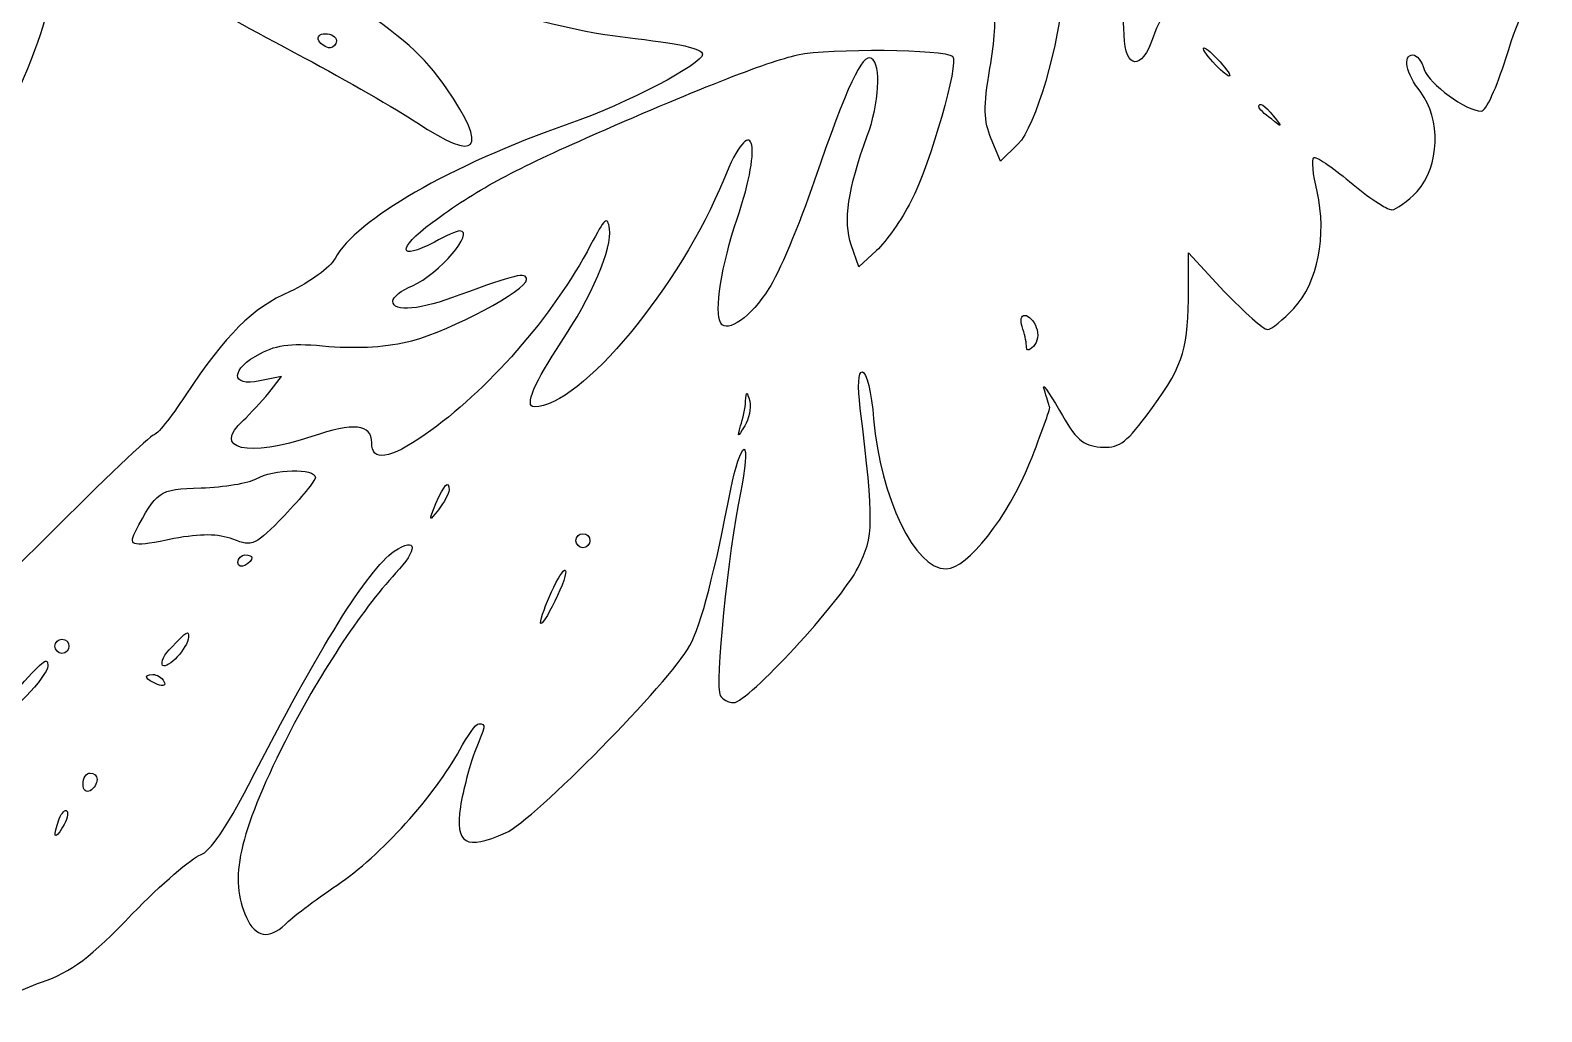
# Model space of a CAD drawing. Extents: x 5 to 315, y 92 to 398.
# Drawn here: x 210.7 to 271.3, y 101.8 to 141.2 of the extents above; entities that cross this region are included whole.
import ezdxf

# ---------------------------------------------------------------- set-up
doc = ezdxf.new("R2010")
doc.units = 0
doc.layers.get('0').update_dxf_attribs({"linetype": 'CONTINUOUS'})

msp = doc.modelspace()

# ---------------------------------------------------------------- linework, layer by layer
at = {"color": 7}
for points in [[(222.955556, 140.758333), (222.955556, 140.758333)], [(247.65, 140.137444), (247.65, 140.137444)], [(258.374444, 139.911667), (258.374444, 139.911667)], [(260.519333, 137.738556), (260.519333, 137.738556)], [(250.274667, 136.609667), (249.569111, 135.932333), (249.202222, 136.835444)], [(244.602, 132.348111), (243.896444, 131.699), (243.586, 132.573889)], [(251.008444, 129.271889), (251.008444, 129.271889)], [(220.246222, 126.647222), (220.754222, 127.296333), (219.879333, 127.127)], [(239.324444, 125.320778), (239.324444, 125.320778)], [(222.108889, 123.260556), (222.108889, 123.260556)], [(227.471111, 122.752556), (227.471111, 122.752556)], [(233.115556, 120.720556), (233.115556, 120.720556)], [(219.568889, 120.043222), (219.568889, 120.043222)], [(231.704444, 118.293444), (231.704444, 118.293444)], [(212.231111, 116.487222), (212.231111, 116.487222)], [(217.028889, 116.854111), (217.028889, 116.854111)], [(211.384444, 115.697), (211.384444, 115.697)], [(216.041111, 115.076111), (216.041111, 115.076111)], [(213.36, 111.153222), (213.36, 111.153222)], [(211.977111, 109.234111), (211.977111, 109.234111)]]:
    msp.add_lwpolyline(points, dxfattribs=at)
at = {"color": 1}
msp.add_lwpolyline([(257.104444, 130.372556), (257.104444, 132.263444), (258.543778, 130.711222)], dxfattribs=at)
at = {"color": 7}
for points in [[(213.783333, 145.443222), (215.843556, 143.354778), (217.254667, 142.395222), (221.657333, 140.081)], [(221.939556, 145.838333), (225.044, 143.439444), (230.236889, 141.407444), (234.526667, 140.899444)], [(254.536222, 140.984111), (254.508, 142.451667), (253.633111, 145.640778), (253.238, 145.781889)], [(210.227333, 138.811), (211.271556, 141.238111), (211.497333, 142.113), (211.582, 143.862778)], [(252.137333, 143.016111), (251.911556, 140.504333), (250.980222, 137.343444), (250.274667, 136.609667)], [(227.358222, 138.867444), (226.455111, 140.165667), (225.608444, 140.927667), (223.378889, 142.395222)], [(249.145778, 139.657667), (249.343333, 140.701889), (249.399778, 141.774333), (249.315111, 142.000111)], [(256.201333, 141.774333), (256.116667, 141.830778), (255.862667, 141.435667), (255.693333, 140.899444)], [(222.25, 140.758333), (222.165333, 140.927667), (222.278222, 141.040556), (222.504, 141.040556)], [(222.701556, 140.476111), (222.532222, 140.476111), (222.334667, 140.617222), (222.25, 140.758333)], [(222.504, 141.040556), (222.758, 141.040556), (222.955556, 140.927667), (222.955556, 140.758333)], [(222.955556, 140.758333), (222.955556, 140.617222), (222.842667, 140.476111), (222.701556, 140.476111)], [(234.526667, 140.899444), (236.756222, 140.645444), (237.631111, 140.447889), (237.631111, 140.222111)], [(255.693333, 140.899444), (255.241778, 139.544778), (254.564444, 139.601222), (254.536222, 140.984111)], [(221.657333, 140.081), (223.350667, 139.177889), (225.354444, 138.020778), (226.172889, 137.484556)], [(237.631111, 140.222111), (237.631111, 139.827), (234.611333, 138.246556), (232.268889, 137.428111)], [(232.974444, 136.863667), (237.179556, 138.726333), (240.255778, 139.939889), (241.441111, 140.193889)], [(241.441111, 140.193889), (242.711111, 140.476111), (247.367778, 140.419667), (247.65, 140.137444)], [(244.404444, 140.052778), (244.037556, 140.278556), (243.416667, 138.952111), (242.118444, 135.170333)], [(244.235111, 136.948333), (244.714889, 138.246556), (244.799556, 139.798778), (244.404444, 140.052778)], [(247.65, 140.137444), (247.932222, 139.883444), (246.775111, 135.875889), (245.984889, 134.323667)], [(258.092222, 139.911667), (257.81, 140.222111), (257.640667, 140.476111), (257.725333, 140.476111)], [(257.725333, 140.476111), (257.81, 140.476111), (258.092222, 140.222111), (258.374444, 139.911667)], [(249.202222, 136.835444), (248.891778, 137.541), (248.891778, 138.105444), (249.145778, 139.657667)], [(258.741333, 139.347222), (258.656667, 139.347222), (258.374444, 139.601222), (258.092222, 139.911667)], [(258.374444, 139.911667), (258.656667, 139.601222), (258.826, 139.347222), (258.741333, 139.347222)], [(226.172889, 137.484556), (228.628222, 135.847667), (229.079778, 136.355667), (227.358222, 138.867444)], [(259.926667, 138.105444), (259.926667, 138.331222), (260.152444, 138.190111), (260.519333, 137.738556)], [(239.014, 133.618111), (240.086444, 136.750778), (239.634889, 138.049), (238.477778, 135.198556)], [(260.434667, 137.625667), (260.152444, 137.823222), (259.926667, 138.049), (259.926667, 138.105444)], [(260.519333, 137.738556), (260.886222, 137.287), (260.858, 137.258778), (260.434667, 137.625667)], [(232.268889, 137.428111), (227.499333, 135.763), (223.745778, 133.589889), (222.899111, 132.037667)], [(243.586, 132.573889), (243.275556, 133.533444), (243.444889, 134.803444), (244.235111, 136.948333)], [(226.793778, 133.477), (228.6, 134.803444), (229.898222, 135.509), (232.974444, 136.863667)], [(238.477778, 135.198556), (236.756222, 130.937), (232.720444, 126.082778), (230.886, 126.082778)], [(242.118444, 135.170333), (241.497556, 133.364111), (240.679111, 131.388556), (240.284, 130.824111)], [(245.984889, 134.323667), (245.618, 133.589889), (244.997111, 132.715), (244.602, 132.348111)], [(226.878444, 132.686778), (225.410889, 131.924778), (225.354444, 132.404556), (226.793778, 133.477)], [(233.905778, 133.223), (233.821111, 133.759222), (233.708222, 133.646333), (233.143778, 132.573889)], [(238.364889, 129.441222), (238.082667, 129.864556), (238.393111, 131.783667), (239.014, 133.618111)], [(226.003556, 130.937), (227.076, 131.416778), (228.543556, 133.138333), (227.894444, 133.138333)], [(227.894444, 133.138333), (227.781556, 133.138333), (227.33, 132.940778), (226.878444, 132.686778)], [(231.958444, 128.679222), (233.172, 130.457222), (234.018667, 132.461), (233.905778, 133.223)], [(233.143778, 132.573889), (231.648, 129.723444), (228.966889, 126.675444), (226.511556, 124.982111)], [(222.899111, 132.037667), (222.701556, 131.670778), (221.883111, 131.078111), (221.092889, 130.711222)], [(230.575556, 131.191), (230.575556, 131.501444), (230.124, 131.388556), (227.894444, 130.570111)], [(225.213333, 130.316111), (225.213333, 130.485444), (225.552, 130.767667), (226.003556, 130.937)], [(225.975333, 128.735667), (227.584, 129.159), (230.575556, 130.767667), (230.575556, 131.191)], [(221.092889, 130.711222), (219.568889, 130.033889), (218.552889, 129.017889), (216.887778, 126.534333)], [(227.894444, 130.570111), (226.342222, 129.977444), (225.213333, 129.864556), (225.213333, 130.316111)], [(240.284, 130.824111), (239.578444, 129.695222), (238.618889, 129.017889), (238.364889, 129.441222)], [(250.444, 129.300111), (250.359333, 129.554111), (250.387556, 129.751667), (250.556889, 129.751667)], [(250.556889, 129.751667), (250.698, 129.751667), (250.923778, 129.525889), (251.008444, 129.271889)], [(250.613333, 128.538111), (250.613333, 128.707444), (250.528667, 129.046111), (250.444, 129.300111)], [(251.008444, 129.271889), (251.121333, 129.017889), (251.064889, 128.679222), (250.895556, 128.509889)], [(219.907556, 128.227667), (220.584889, 128.594556), (221.234, 128.651), (222.645111, 128.509889)], [(222.645111, 128.509889), (223.858667, 128.425222), (225.015778, 128.481667), (225.975333, 128.735667)], [(230.886, 126.082778), (230.462667, 126.082778), (230.914222, 127.098778), (231.958444, 128.679222)], [(250.895556, 128.509889), (250.698, 128.312333), (250.613333, 128.312333), (250.613333, 128.538111)], [(219.879333, 127.127), (218.694, 126.873), (218.694, 127.606778), (219.907556, 128.227667)], [(219.230222, 125.546556), (219.484222, 125.800556), (219.935778, 126.280333), (220.246222, 126.647222)], [(239.352667, 126.308556), (239.380889, 126.731889), (239.409111, 126.731889), (239.522, 126.308556)], [(216.887778, 126.534333), (216.323333, 125.659444), (215.758889, 124.953889), (215.617778, 124.953889)], [(239.155111, 125.320778), (239.239778, 125.603), (239.352667, 126.054556), (239.352667, 126.308556)], [(239.522, 126.308556), (239.578444, 126.026333), (239.493778, 125.603), (239.324444, 125.320778)], [(221.967778, 124.897444), (219.427778, 124.022556), (217.903778, 124.389444), (219.230222, 125.546556)], [(224.366667, 124.643444), (224.366667, 125.405444), (223.632889, 125.461889), (221.967778, 124.897444)], [(215.617778, 124.953889), (215.504889, 124.953889), (213.585778, 123.119444), (211.356222, 120.889889)], [(226.511556, 124.982111), (225.072222, 123.966111), (224.366667, 123.881444), (224.366667, 124.643444)], [(239.324444, 125.320778), (239.014, 124.841), (239.014, 124.841), (239.155111, 125.320778)], [(219.738222, 123.204111), (220.415556, 123.599222), (222.108889, 123.627444), (222.108889, 123.260556)], [(217.536889, 122.837222), (218.44, 122.865444), (219.456, 123.034778), (219.738222, 123.204111)], [(222.108889, 123.260556), (222.108889, 123.119444), (221.544444, 122.442111), (220.867111, 121.736556)], [(226.934889, 122.216333), (227.273556, 122.978333), (227.471111, 123.175889), (227.471111, 122.752556)], [(214.884, 121.059222), (215.758889, 122.724333), (215.787111, 122.780778), (217.536889, 122.837222)], [(227.471111, 122.752556), (227.471111, 122.611444), (227.273556, 122.272778), (227.047778, 121.962333)], [(227.047778, 121.962333), (226.652667, 121.454333), (226.652667, 121.482556), (226.934889, 122.216333)], [(220.867111, 121.736556), (219.71, 120.523), (219.597111, 120.466556), (218.806889, 120.777)], [(211.356222, 120.889889), (206.727778, 116.289667), (204.328889, 114.737444), (204.328889, 116.346111)], [(216.436222, 120.805222), (214.799333, 120.466556), (214.601778, 120.494778), (214.884, 121.059222)], [(218.806889, 120.777), (218.186, 121.002778), (217.536889, 121.002778), (216.436222, 120.805222)], [(232.551111, 120.720556), (232.551111, 120.889889), (232.692222, 121.002778), (232.833333, 121.002778)], [(232.833333, 120.438333), (232.692222, 120.438333), (232.551111, 120.579444), (232.551111, 120.720556)], [(232.833333, 121.002778), (233.002667, 121.002778), (233.115556, 120.889889), (233.115556, 120.720556)], [(233.115556, 120.720556), (233.115556, 120.579444), (233.002667, 120.438333), (232.833333, 120.438333)], [(219.004444, 119.845667), (219.004444, 120.015), (219.145556, 120.156111), (219.286667, 120.156111)], [(219.286667, 120.156111), (219.456, 120.156111), (219.568889, 120.099667), (219.568889, 120.043222)], [(219.568889, 120.043222), (219.568889, 119.958556), (219.456, 119.817444), (219.286667, 119.732778)], [(219.286667, 119.732778), (219.145556, 119.648111), (219.004444, 119.704556), (219.004444, 119.845667)], [(231.14, 117.418556), (231.14, 117.813667), (231.986667, 119.676333), (232.127778, 119.535222)], [(232.127778, 119.535222), (232.212444, 119.478778), (232.014889, 118.914333), (231.704444, 118.293444)], [(231.704444, 118.293444), (231.422222, 117.700778), (231.168222, 117.305667), (231.14, 117.418556)], [(216.351556, 116.459), (216.972444, 117.108111), (217.028889, 117.136333), (217.028889, 116.854111)], [(211.666667, 116.487222), (211.666667, 116.656556), (211.807778, 116.769444), (211.948889, 116.769444)], [(211.948889, 116.205), (211.807778, 116.205), (211.666667, 116.346111), (211.666667, 116.487222)], [(211.948889, 116.769444), (212.118222, 116.769444), (212.231111, 116.656556), (212.231111, 116.487222)], [(212.231111, 116.487222), (212.231111, 116.346111), (212.118222, 116.205), (211.948889, 116.205)], [(215.984667, 115.725222), (215.9, 115.838111), (216.041111, 116.176778), (216.351556, 116.459)], [(217.028889, 116.854111), (217.000667, 116.430778), (216.182222, 115.555889), (215.984667, 115.725222)], [(210.283778, 114.906778), (211.243333, 115.979222), (211.384444, 116.063889), (211.384444, 115.697)], [(211.384444, 115.697), (211.384444, 115.301889), (209.719333, 113.552111), (209.521778, 113.749667)], [(215.787111, 114.963222), (215.279111, 115.160778), (215.194444, 115.358333), (215.589556, 115.358333)], [(215.589556, 115.358333), (215.758889, 115.358333), (215.956444, 115.245444), (216.041111, 115.076111)], [(216.041111, 115.076111), (216.125778, 114.906778), (216.012889, 114.878556), (215.787111, 114.963222)], [(212.795556, 110.955667), (212.795556, 111.209667), (212.936667, 111.407222), (213.077778, 111.407222)], [(213.077778, 110.701667), (212.936667, 110.617), (212.795556, 110.729889), (212.795556, 110.955667)], [(213.077778, 111.407222), (213.247111, 111.407222), (213.36, 111.294333), (213.36, 111.153222)], [(213.36, 111.153222), (213.36, 110.983889), (213.247111, 110.786333), (213.077778, 110.701667)], [(211.836, 109.572778), (211.948889, 109.826778), (212.09, 109.967889), (212.146444, 109.883222)], [(212.146444, 109.883222), (212.231111, 109.826778), (212.146444, 109.516333), (211.977111, 109.234111)], [(211.977111, 109.234111), (211.638444, 108.669667), (211.582, 108.839), (211.836, 109.572778)]]:
    msp.add_open_spline(points, degree=3, dxfattribs=at)
at = {"color": 1}
for points in [[(269.832667, 140.052778), (270.481778, 142.084778), (270.538222, 142.169444), (271.272, 142.000111)], [(266.417778, 138.698111), (265.825111, 139.460111), (265.684, 140.193889), (266.107333, 140.193889)], [(266.107333, 140.193889), (266.248444, 140.193889), (266.474222, 139.939889), (266.558889, 139.601222)], [(268.844889, 137.936111), (269.042444, 137.936111), (269.465778, 138.895667), (269.832667, 140.052778)], [(266.558889, 139.601222), (266.756444, 139.036778), (268.252222, 137.936111), (268.844889, 137.936111)], [(266.276667, 134.718778), (267.179778, 135.706556), (267.236222, 137.653889), (266.417778, 138.698111)], [(262.269111, 134.718778), (262.099778, 135.396111), (262.043333, 136.017), (262.128, 136.073444)], [(262.128, 136.073444), (262.184444, 136.158111), (262.861778, 135.706556), (263.567333, 135.113889)], [(261.337778, 130.033889), (262.297333, 131.078111), (262.664222, 132.940778), (262.269111, 134.718778)], [(263.567333, 135.113889), (264.301111, 134.493), (265.063111, 133.985), (265.260667, 133.985)], [(265.260667, 133.985), (265.43, 133.985), (265.909778, 134.323667), (266.276667, 134.718778)], [(255.411111, 125.715889), (256.850444, 127.635), (257.076222, 128.284111), (257.104444, 130.372556)], [(258.543778, 130.711222), (259.362222, 129.864556), (260.124222, 129.187222), (260.265333, 129.187222)], [(260.265333, 129.187222), (260.434667, 129.187222), (260.914444, 129.582333), (261.337778, 130.033889)], [(243.952889, 126.026333), (243.84, 126.929444), (243.868222, 127.493889), (244.037556, 127.493889)], [(244.037556, 127.493889), (244.206889, 127.493889), (244.404444, 126.647222), (244.489111, 125.603)], [(251.318889, 126.788333), (251.206, 127.098778), (251.488222, 126.731889), (251.939778, 125.941667)], [(251.544667, 126.082778), (251.516444, 126.167444), (251.431778, 126.477889), (251.318889, 126.788333)], [(250.754444, 123.853222), (251.206, 125.010333), (251.572889, 125.998111), (251.544667, 126.082778)], [(243.868222, 119.648111), (244.489111, 120.889889), (244.517333, 121.397889), (243.952889, 126.026333)], [(244.489111, 125.603), (244.771333, 122.413889), (246.126, 119.591667), (247.396, 119.591667)], [(251.939778, 125.941667), (252.588889, 124.784556), (252.871111, 124.530556), (253.576667, 124.474111)], [(253.576667, 124.474111), (254.282222, 124.417667), (254.564444, 124.587), (255.411111, 125.715889)], [(238.76, 122.780778), (238.929333, 123.655667), (239.183333, 124.389444), (239.296222, 124.389444)], [(239.296222, 124.389444), (239.409111, 124.389444), (239.352667, 123.599222), (239.155111, 122.639667)], [(247.396, 119.591667), (248.242667, 119.591667), (249.879556, 121.680111), (250.754444, 123.853222)], [(237.123111, 116.515444), (237.574667, 117.362111), (238.139111, 119.507), (238.76, 122.780778)], [(239.155111, 122.639667), (238.647111, 120.269), (238.110889, 114.878556), (238.336667, 114.511667)], [(225.269778, 120.297222), (226.201111, 120.918111), (226.229333, 120.353667), (225.326222, 119.422333)], [(219.427778, 110.927444), (222.334667, 116.543667), (224.169111, 119.507), (225.269778, 120.297222)], [(225.326222, 119.422333), (223.943333, 117.926556), (222.165333, 115.217222), (220.895333, 112.677222)], [(238.872889, 114.229444), (239.437333, 114.229444), (243.162667, 118.265222), (243.868222, 119.648111)], [(229.728889, 109.008333), (230.886, 109.516333), (236.304667, 115.047889), (237.123111, 116.515444)], [(238.336667, 114.511667), (238.421333, 114.370556), (238.675333, 114.229444), (238.872889, 114.229444)], [(227.894444, 112.338556), (228.204889, 112.903), (228.543556, 113.382778), (228.656444, 113.382778)], [(228.656444, 113.382778), (228.966889, 113.382778), (228.938667, 113.326333), (228.487111, 112.225667)], [(220.895333, 112.677222), (219.032667, 108.951889), (218.637556, 107.145667), (219.343111, 105.621667)], [(222.983778, 106.919889), (224.705333, 108.077), (226.934889, 110.532333), (227.894444, 112.338556)], [(228.487111, 112.225667), (228.289556, 111.689444), (228.035556, 110.729889), (227.922667, 110.052556)], [(217.508667, 108.133444), (217.875556, 108.246333), (218.552889, 109.234111), (219.427778, 110.927444)], [(227.922667, 110.052556), (227.696889, 108.556778), (228.148444, 108.302778), (229.728889, 109.008333)], [(214.771111, 105.762778), (215.928222, 106.948111), (217.17, 108.020556), (217.508667, 108.133444)], [(220.895333, 105.339444), (221.121111, 105.593444), (222.080667, 106.299), (222.983778, 106.919889)], [(211.130444, 103.025222), (212.344, 103.448556), (213.106, 104.013), (214.771111, 105.762778)], [(219.343111, 105.621667), (219.71, 104.831444), (220.246222, 104.718556), (220.895333, 105.339444)], [(208.900889, 101.839889), (209.296, 102.206778), (210.312, 102.743), (211.130444, 103.025222)]]:
    msp.add_open_spline(points, degree=3, dxfattribs=at)

doc.saveas('drawing.dxf')
